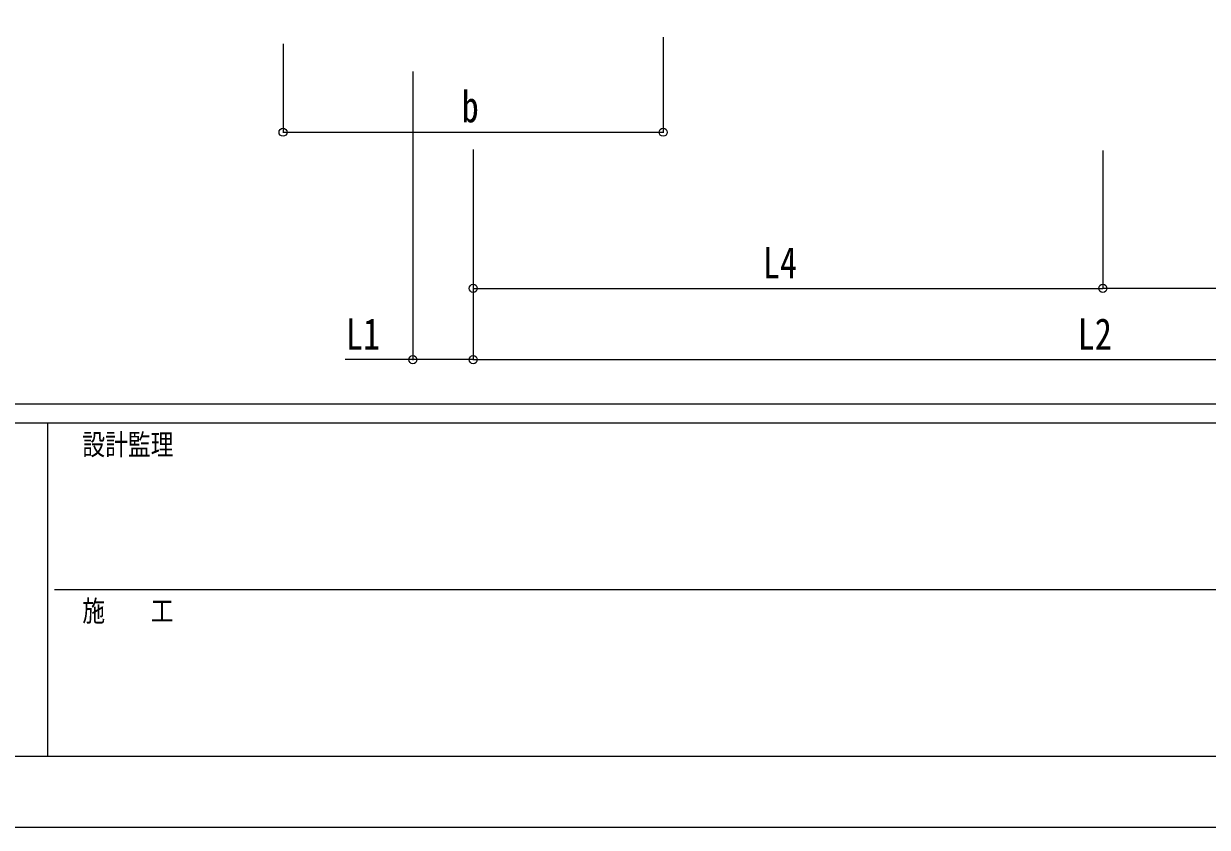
# Model space of a CAD drawing. Units: millimetres, scale not verified. Extents: x -8410 to 8410, y -5940 to 5940.
# Drawn here: x -2660 to -169, y -5940 to -4249 of the extents above; entities that cross this region are included whole.
import ezdxf
from ezdxf.enums import TextEntityAlignment as Align

# ---------------------------------------------------------------- set-up
doc = ezdxf.new("R2010")
doc.units = ezdxf.units.MM
doc.header["$LTSCALE"] = 30
doc.layers.add('0-6_YKK_D', color=6, linetype='Continuous')
doc.layers.add('0-7_YKK_ZWAK', color=7, linetype='Continuous')
doc.styles.add('ＭＳ ゴシック', font='')
doc.styles.get('ＭＳ ゴシック').set_extended_font_data('MS Gothic')

msp = doc.modelspace()

# ---------------------------------------------------------------- linework, layer by layer
at = {"layer": '0-6_YKK_D'}
for p, q in [((-1314.12, -4277.93), (-1314.12, -4478.85)), ((-2114.12, -4292.14), (-2114.12, -4478.85)), ((-1840.92, -4349.93), (-1840.92, -4957.2)), ((-2114.12, -4477.85), (-1314.12, -4477.85)), ((-1713.92, -4514.04), (-1713.92, -4957.2)), ((-1713.92, -4514.04), (-1713.92, -4807.2)), ((-388.91, -4516.1), (-388.91, -4807.2)), ((-388.91, -4516.1), (-388.91, -4807.2)), ((-1713.92, -4664.04), (-1713.92, -4957.2)), ((-1713.92, -4806.2), (-388.91, -4806.2)), ((936.09, -4806.2), (-388.91, -4806.2)), ((-1713.92, -4956.2), (936.08, -4956.2))]:
    msp.add_line(p, q, dxfattribs=at)
msp.add_lwpolyline([(-1713.92, -4956.2), (-1840.92, -4956.2), (-1983.12, -4956.2)], dxfattribs=at)
for centre in [(-2114.12, -4477.85), (-1314.12, -4477.85), (-1713.92, -4806.2), (-388.91, -4806.2), (-388.91, -4806.2), (-1840.92, -4956.2), (-1713.92, -4956.2), (-1713.92, -4956.2)]:
    msp.add_circle(centre, 8.5, dxfattribs=at)
at = {"layer": '0-7_YKK_ZWAK'}
for p, q in [((7790.04, -5050), (-7809.96, -5050)), ((-2609.96, -5090), (-7809.96, -5090)), ((-2609.96, -5090), (-2609.96, -5790)), ((-9.96, -5090), (-2609.96, -5090)), ((-2594.96, -5440), (-9.96, -5440)), ((-7809.96, -5790), (-2609.96, -5790)), ((-2609.96, -5790), (-9.96, -5790))]:
    msp.add_line(p, q, dxfattribs=at)
msp.add_lwpolyline([(-8410, -5940), (8410, -5940), (8410, 5940), (-8410, 5940)], close=True, dxfattribs=at)

# ---------------------------------------------------------------- texts
at = {"layer": '0-6_YKK_D', "style": 'ＭＳ ゴシック', "width": 0.8}
for s, p in [('b', (-1738.12, -4476.55)), ('L4', (-1104.21, -4804.86)), ('L1', (-1981.82, -4954.9)), ('L2', (-441.72, -4954.9))]:
    msp.add_text(s, height=65.98, dxfattribs=at).set_placement(p, align=Align.BOTTOM_LEFT)
at = {"layer": '0-7_YKK_ZWAK', "style": 'ＭＳ ゴシック', "width": 0.8}
for s, p in [('設計監理', (-2536.63, -5170)), ('施\u3000\u3000工', (-2536.63, -5520))]:
    msp.add_text(s, height=43.99, dxfattribs=at).set_placement(p, align=Align.BOTTOM_LEFT)

doc.saveas('drawing.dxf')
